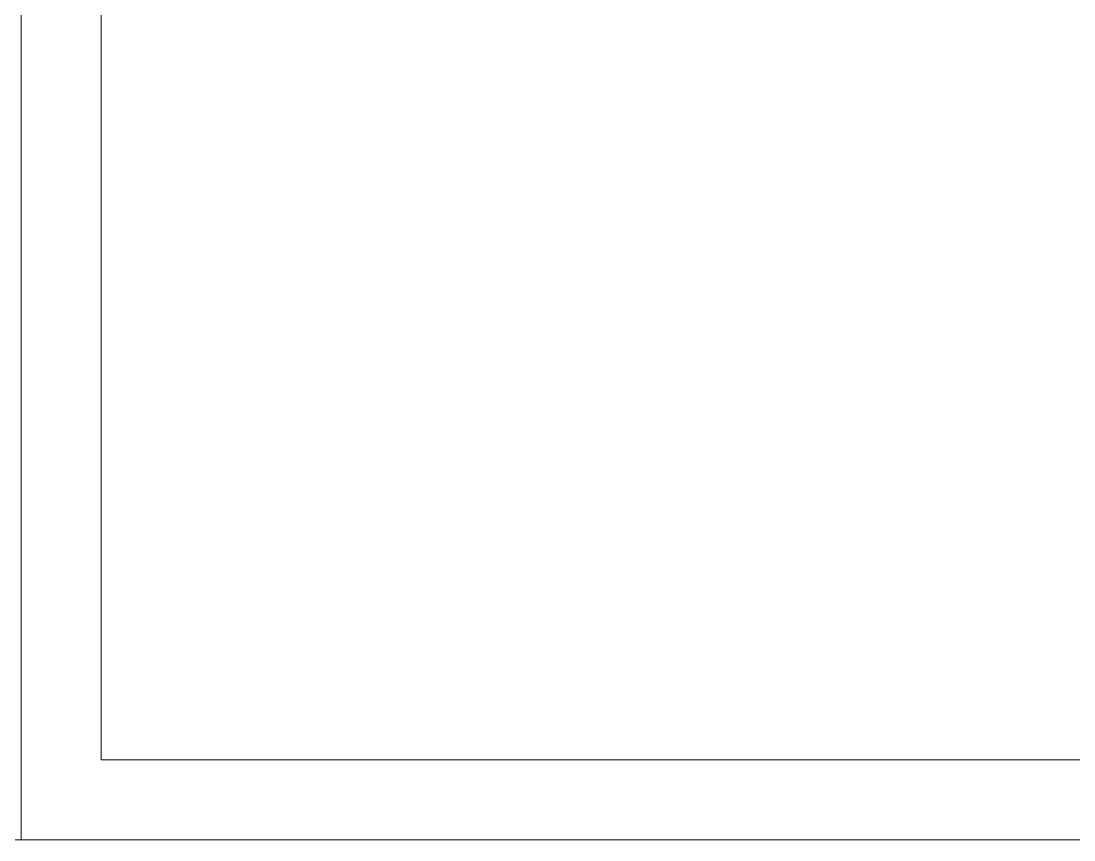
# Model space of a CAD drawing. Extents: x 475189 to 476029, y 1007718 to 1008015.
# Drawn here: x 475608.8 to 475674.4, y 1007718.3 to 1007769.4 of the extents above; entities that cross this region are included whole.
import ezdxf

# ---------------------------------------------------------------- set-up
doc = ezdxf.new("R2010")
doc.units = 0
doc.header["$LTSCALE"] = 4
doc.header["$MEASUREMENT"] = 0
doc.layers.add('Template', color=7, linetype='CONTINUOUS', lineweight=0)

# ---------------------------------------------------------------- blocks, each defined once
blk = doc.blocks.new('Goltens_Isometric_A3_2_8')
at = {"layer": 'Template', "color": 7, "linetype": 'ByBlock', "lineweight": 13, "flags": 128}
for points in [[(420, 297), (420, 0)], [(420, 0), (0, 0)]]:
    blk.add_lwpolyline(points, dxfattribs=at)

msp = doc.modelspace()

# ---------------------------------------------------------------- linework, layer by layer
at = {"layer": 'Template', "flags": 128}
msp.add_lwpolyline([(475608.823, 1008015.338), (476028.823, 1008015.338), (476028.823, 1007718.338), (475608.823, 1007718.338)], close=True, dxfattribs=at)
at = {"layer": 'Template', "color": 7, "linetype": 'ByBlock', "lineweight": 13, "flags": 128}
for points in [[(475613.817, 1008010.344), (475613.817, 1007723.332)], [(476023.829, 1007723.332), (475613.817, 1007723.332)]]:
    msp.add_lwpolyline(points, dxfattribs=at)

# ---------------------------------------------------------------- block references
at = {"layer": 'Template', "ltscale": 1.5}
msp.add_blockref('Goltens_Isometric_A3_2_8', (475188.823, 1007718.338), dxfattribs=at)

doc.saveas('drawing.dxf')
